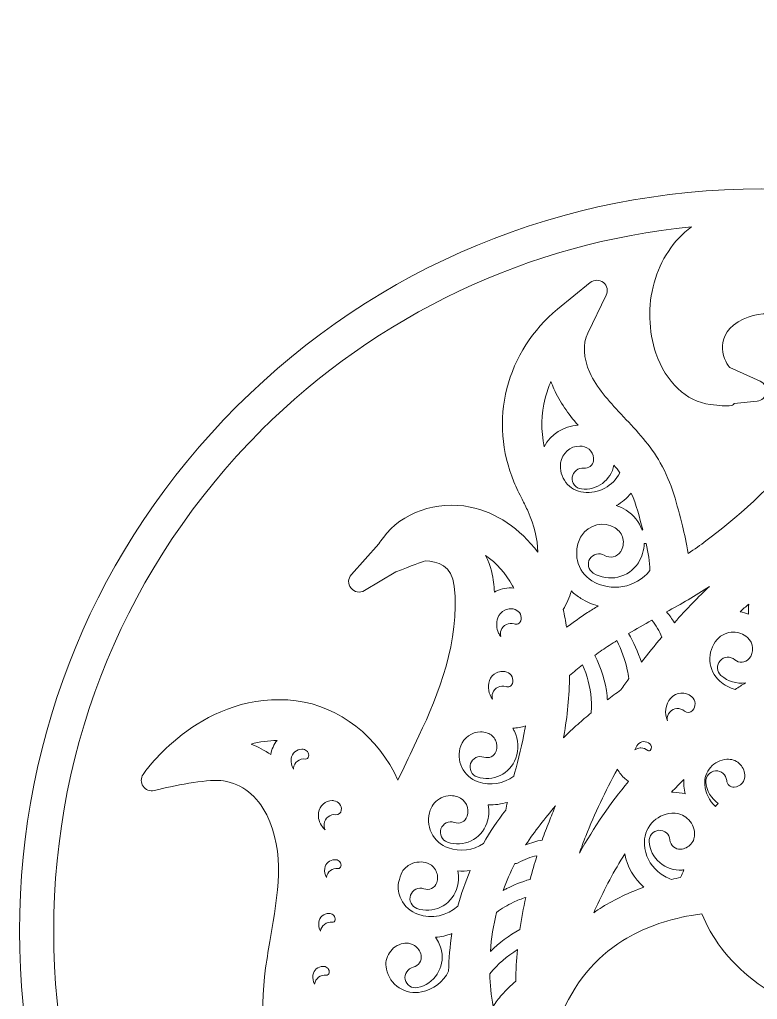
# Model space of a CAD drawing. Header units: millimetres. Extents: x 19 to 1318, y -340 to -7.
# Drawn here: x 699.8 to 841.1, y -194.4 to -6.8 of the extents above; entities that cross this region are included whole.
import ezdxf

# ---------------------------------------------------------------- set-up
doc = ezdxf.new("R2010")
doc.units = ezdxf.units.MM
doc.header["$MEASUREMENT"] = 0
doc.layers.add('Layer 2', color=7, linetype='Continuous')

msp = doc.modelspace()

# ---------------------------------------------------------------- linework, layer by layer
at = {"layer": 'Layer 2', "lineweight": 0}
for points, knots in [([(971.64, -98.78), (971.25, -98.66), (970.88, -98.55), (970.5, -98.44), (971.01, -98.02), (971.49, -97.56), (971.93, -97.07), (976.44, -92.08), (976.43, -84.77), (976.05, -82.37), (974.56, -72.98), (969.8, -65.55), (961.91, -60.29), (954.43, -55.29), (945.61, -53.33), (939.53, -52.56), (933.58, -51.8), (925.71, -51.06), (917.31, -51.92), (917.88, -50.19), (918.81, -48.5), (919.73, -46.85), (920.31, -45.8), (920.91, -44.71), (921.44, -43.57), (922.98, -40.25), (924, -36.8), (924.45, -33.31), (925.47, -25.43), (923.29, -18.18), (918.49, -13.43), (914.05, -9.06), (907.41, -6.75), (901.16, -7.43), (898.56, -7.71), (892.08, -9.43), (888.05, -19.36), (888.05, -19.36), (887.54, -20.6), (887.54, -20.6), (887.54, -20.6), (887.47, -20.85), (887.47, -20.85), (883.77, -17.5), (879.59, -15.16), (875.36, -14.06), (870.14, -12.71), (856.3, -9.12), (847.52, -20.87), (845.18, -24.01), (844.28, -29.14), (845.48, -32.54), (846.19, -34.56), (847.54, -35.94), (849.4, -36.52), (849.4, -36.52), (850.05, -36.7), (850.05, -36.7), (850.05, -36.7), (852.4, -37.33), (852.4, -37.33), (852.4, -37.33), (851.85, -34.55), (851.85, -34.55), (851.54, -32.96), (852.07, -31.28), (853.34, -29.83), (854.92, -28.03), (857.27, -26.96), (859.51, -27.06), (863.61, -27.24), (867.6, -30.35), (869.68, -34.98), (870.6, -37.04), (871.21, -39.43), (871.54, -42.27), (861.86, -40.22), (851.9, -39.19), (841.92, -39.19), (803.96, -39.19), (768.26, -53.97), (741.42, -80.82), (714.58, -107.66), (699.79, -143.35), (699.79, -181.32), (699.79, -219.28), (714.58, -254.97), (741.42, -281.82), (748.52, -288.92), (756.81, -295.71), (764.76, -300.94), (767.91, -305.49), (772.74, -309.26), (778.38, -311.56), (782.71, -313.32), (787.33, -314.31), (792.1, -314.49), (808, -320.43), (824.77, -323.45), (841.92, -323.45), (858.42, -323.45), (874.58, -320.65), (889.97, -315.14), (893.68, -314.59), (897.66, -313.5), (901.18, -312.07), (904.61, -310.67), (907.66, -308.63), (910.26, -306), (922.02, -299.53), (932.85, -291.39), (942.42, -281.82), (969.27, -254.97), (984.05, -219.28), (984.05, -181.32), (984.05, -165.43), (981.47, -149.85), (976.37, -135.02), (978.77, -135.38), (981.14, -134.93), (983.09, -133.73), (986.5, -131.64), (988.88, -127.69), (989.44, -123.17), (990.49, -114.86), (988.25, -103.89), (971.64, -98.78)], [0, 0, 0, 0, 1, 1, 1, 2, 2, 2, 3, 3, 3, 4, 4, 4, 5, 5, 5, 6, 6, 6, 7, 7, 7, 8, 8, 8, 9, 9, 9, 10, 10, 10, 11, 11, 11, 12, 12, 12, 13, 13, 13, 14, 14, 14, 15, 15, 15, 16, 16, 16, 17, 17, 17, 18, 18, 18, 19, 19, 19, 20, 20, 20, 21, 21, 21, 22, 22, 22, 23, 23, 23, 24, 24, 24, 25, 25, 25, 26, 26, 26, 27, 27, 27, 28, 28, 28, 29, 29, 29, 30, 30, 30, 31, 31, 31, 32, 32, 32, 33, 33, 33, 34, 34, 34, 35, 35, 35, 36, 36, 36, 37, 37, 37, 38, 38, 38, 39, 39, 39, 40, 40, 40, 41, 41, 41, 42, 42, 42, 42]), ([(760.34, -281.25), (759.33, -283.39), (758.78, -285.81), (758.71, -288.36), (754.25, -284.89), (750, -281.12), (746.03, -277.16), (720.43, -251.56), (706.33, -217.52), (706.33, -181.32), (706.33, -145.12), (720.43, -111.08), (746.03, -85.49), (746.03, -85.49), (746.03, -85.48), (746.03, -85.48), (768.25, -63.27), (797.39, -49.5), (828.47, -46.44), (825.01, -49.09), (822.56, -52.75), (821.34, -57.14), (820.12, -61.51), (820.26, -66.44), (821.7, -70.66), (823.59, -76.19), (827.47, -79.86), (832.1, -80.49), (835.84, -80.94), (836.41, -80.72), (836.7, -80.31), (836.7, -80.31), (841.06, -79.83), (841.06, -79.83), (841.95, -79.74), (842.67, -79.05), (842.82, -78.17), (842.96, -77.28), (842.49, -76.4), (841.68, -76.03), (841.68, -76.03), (835.87, -73.37), (835.87, -73.37), (835.49, -73.17), (834.55, -71.62), (834.45, -69.8), (834.37, -68.3), (834.82, -66.19), (837.43, -64.65), (839.92, -63.18), (842.59, -62.75), (845.15, -63.42), (847.89, -64.14), (850.34, -66.06), (851.88, -68.7), (854.9, -74.98), (853.98, -81.82), (849.16, -89.03), (844.34, -96.23), (836.63, -102.51), (831.26, -106.6), (830.22, -107.39), (829.09, -108.18), (827.85, -109), (827.58, -107.06), (827.13, -105.25), (826.76, -103.72), (825.77, -99.71), (824.74, -95.56), (822.53, -91.66), (820.61, -88.28), (818.04, -85.54), (815.54, -82.88), (815.54, -82.88), (814.98, -82.28), (814.98, -82.28), (812.59, -79.73), (810.34, -77.2), (809.03, -74.36), (807.77, -71.6), (807.62, -68.85), (808.62, -66.81), (808.62, -66.81), (812.18, -59.56), (812.18, -59.56), (812.59, -58.72), (812.36, -57.69), (811.63, -57.11), (810.9, -56.53), (809.85, -56.54), (809.12, -57.12), (809.12, -57.12), (802.83, -62.24), (802.83, -62.24), (798.08, -66.11), (794.64, -71.49), (793.14, -77.4), (791.65, -83.31), (792.13, -89.67), (794.49, -95.29), (794.97, -96.44), (795.52, -97.54), (796.06, -98.62), (796.43, -99.35), (796.84, -100.17), (797.19, -100.96), (798.39, -103.64), (799.01, -106.25), (799.05, -108.76), (795.72, -104.27), (791.04, -101.11), (786.09, -100.11), (779.66, -98.81), (772.99, -101.16), (769.47, -105.97), (769.15, -106.34), (768.86, -106.76), (768.63, -107.19), (768.63, -107.19), (763.35, -113.04), (763.35, -113.04), (762.68, -113.78), (762.65, -114.87), (763.28, -115.65), (763.91, -116.42), (764.99, -116.61), (765.85, -116.1), (765.85, -116.1), (771.87, -112.54), (771.87, -112.54), (774.8, -111.37), (776.91, -110.6), (777.48, -110.43), (779.82, -110.46), (782.65, -111.33), (783.07, -115.27), (784.17, -125.76), (780.03, -136.09), (776.3, -143.92), (776.3, -143.92), (775.37, -145.87), (775.37, -145.87), (774.35, -148), (773.31, -150.2), (772.27, -152.43), (768.5, -144.13), (761.06, -138.26), (752.77, -137.22), (735.27, -135.02), (724.09, -150.44), (723.98, -150.59), (723.98, -150.59), (723.46, -151.32), (723.46, -151.32), (722.98, -152), (722.97, -152.92), (723.44, -153.6), (723.91, -154.29), (724.77, -154.62), (725.58, -154.42), (725.58, -154.42), (726.44, -154.2), (726.44, -154.2), (730.07, -153.31), (736.38, -152.13), (738.85, -152.54), (742.39, -153.14), (745.33, -155.45), (747.14, -159.06), (750.71, -166.19), (749.26, -174.5), (747.86, -182.54), (747.86, -182.54), (747.86, -182.58), (747.86, -182.58), (747.53, -184.47), (747.19, -186.44), (746.92, -188.36), (744.39, -206.57), (750.55, -224.66), (763.84, -238.01), (770.7, -244.9), (779.14, -249.95), (788.28, -252.63), (790.65, -256.1), (793.24, -258.64), (796.17, -260.41), (797.13, -260.99), (798.32, -261.6), (799.88, -261.73), (800.72, -261.79), (801.56, -261.7), (802.39, -261.45), (803.18, -262.84), (804.03, -264.2), (804.92, -265.51), (804.94, -267.12), (804.87, -268.62), (804.69, -270.08), (803.94, -276.52), (801.12, -282.01), (796.95, -285.13), (794.88, -286.69), (792.23, -287.87), (789.06, -288.67), (786.06, -289.41), (776.52, -288.61), (774.11, -285.23), (772.84, -283.45), (774.28, -280.56), (775.71, -278.45), (775.71, -278.45), (777.73, -275.48), (777.73, -275.48), (778.15, -274.85), (778.18, -274.02), (777.81, -273.37), (777.45, -272.74), (776.78, -272.36), (776.09, -272.36), (776.04, -272.36), (775.99, -272.36), (775.95, -272.36), (775.95, -272.36), (772.35, -272.58), (772.35, -272.58), (767.4, -272.89), (762.68, -276.29), (760.34, -281.25)], [0, 0, 0, 0, 1, 1, 1, 2, 2, 2, 3, 3, 3, 4, 4, 4, 5, 5, 5, 6, 6, 6, 7, 7, 7, 8, 8, 8, 9, 9, 9, 10, 10, 10, 11, 11, 11, 12, 12, 12, 13, 13, 13, 14, 14, 14, 15, 15, 15, 16, 16, 16, 17, 17, 17, 18, 18, 18, 19, 19, 19, 20, 20, 20, 21, 21, 21, 22, 22, 22, 23, 23, 23, 24, 24, 24, 25, 25, 25, 26, 26, 26, 27, 27, 27, 28, 28, 28, 29, 29, 29, 30, 30, 30, 31, 31, 31, 32, 32, 32, 33, 33, 33, 34, 34, 34, 35, 35, 35, 36, 36, 36, 37, 37, 37, 38, 38, 38, 39, 39, 39, 40, 40, 40, 41, 41, 41, 42, 42, 42, 43, 43, 43, 44, 44, 44, 45, 45, 45, 46, 46, 46, 47, 47, 47, 48, 48, 48, 49, 49, 49, 50, 50, 50, 51, 51, 51, 52, 52, 52, 53, 53, 53, 54, 54, 54, 55, 55, 55, 56, 56, 56, 57, 57, 57, 58, 58, 58, 59, 59, 59, 60, 60, 60, 61, 61, 61, 62, 62, 62, 63, 63, 63, 64, 64, 64, 65, 65, 65, 66, 66, 66, 67, 67, 67, 68, 68, 68, 69, 69, 69, 70, 70, 70, 71, 71, 71, 72, 72, 72, 73, 73, 73, 74, 74, 74, 75, 75, 75, 76, 76, 76, 76]), ([(800.28, -88.56), (799.65, -85.48), (799.71, -82.27), (800.48, -79.24), (800.75, -78.16), (801.11, -77.09), (801.57, -76.06), (801.74, -76.54), (801.94, -77.01), (802.15, -77.48), (803.32, -80.03), (804.86, -82.21), (806.77, -84.44), (804.01, -84.56), (801.55, -86.17), (800.28, -88.56)], [0, 0, 0, 0, 1, 1, 1, 2, 2, 2, 3, 3, 3, 4, 4, 4, 5, 5, 5, 5]), ([(806.07, -95.9), (806.4, -96.32), (806.88, -96.58), (807.41, -96.65), (810.37, -97), (813.1, -94.97), (813.64, -92.06), (814.06, -92.58), (814.44, -93.07), (814.78, -93.56), (813.47, -96.11), (810.67, -97.62), (807.8, -97.28), (806.46, -97.12), (805.27, -96.45), (804.44, -95.39), (803.62, -94.33), (803.26, -93.01), (803.43, -91.67), (803.67, -89.81), (805.27, -88.43), (807.11, -88.43), (807.25, -88.43), (807.4, -88.44), (807.55, -88.46), (808.21, -88.54), (808.81, -88.87), (809.22, -89.4), (809.63, -89.92), (809.8, -90.58), (809.72, -91.24), (809.6, -92.14), (808.78, -92.78), (807.88, -92.68), (806.78, -92.55), (805.79, -93.33), (805.66, -94.42), (805.59, -94.96), (805.74, -95.48), (806.07, -95.9)], [0, 0, 0, 0, 1, 1, 1, 2, 2, 2, 3, 3, 3, 4, 4, 4, 5, 5, 5, 6, 6, 6, 7, 7, 7, 8, 8, 8, 9, 9, 9, 10, 10, 10, 11, 11, 11, 12, 12, 12, 13, 13, 13, 13]), ([(819.04, -104.52), (818.5, -102.94), (817.44, -101.61), (815.99, -100.71), (815.39, -100.34), (814.75, -100.05), (814.1, -99.84), (815.18, -99.21), (816.15, -98.4), (816.97, -97.44), (817.91, -99.65), (818.56, -102.08), (819.16, -104.49), (819.12, -104.5), (819.08, -104.5), (819.04, -104.52)], [0, 0, 0, 0, 1, 1, 1, 2, 2, 2, 3, 3, 3, 4, 4, 4, 5, 5, 5, 5]), ([(809.43, -114.22), (808.01, -113.34), (807.01, -111.96), (806.64, -110.33), (806.61, -110.2), (806.58, -110.06), (806.55, -109.88), (806.57, -109.33), (806.56, -108.74), (806.53, -108.14), (806.65, -107.23), (806.96, -106.38), (807.44, -105.61), (808.81, -103.43), (811.71, -102.76), (813.89, -104.12), (814.64, -104.58), (815.16, -105.3), (815.36, -106.16), (815.56, -107.01), (815.41, -107.89), (814.94, -108.63), (814.27, -109.69), (812.86, -110.02), (811.8, -109.36), (810.86, -108.78), (809.62, -109.07), (809.04, -110.01), (808.76, -110.46), (808.67, -111), (808.8, -111.52), (808.92, -112.04), (809.24, -112.48), (809.69, -112.76), (812.62, -114.57), (816.48, -113.67), (818.32, -110.77), (819.03, -109.64), (819.4, -108.38), (819.43, -107.09), (819.46, -107.09), (819.48, -107.1), (819.5, -107.1), (819.6, -107.1), (819.7, -107.1), (819.8, -107.11), (820.2, -108.82), (820.54, -110.61), (820.52, -112.28), (817.88, -115.61), (813.07, -116.47), (809.43, -114.22)], [0, 0, 0, 0, 1, 1, 1, 2, 2, 2, 3, 3, 3, 4, 4, 4, 5, 5, 5, 6, 6, 6, 7, 7, 7, 8, 8, 8, 9, 9, 9, 10, 10, 10, 11, 11, 11, 12, 12, 12, 13, 13, 13, 14, 14, 14, 15, 15, 15, 16, 16, 16, 17, 17, 17, 17]), ([(791.01, -116.25), (790.92, -116.3), (790.83, -116.34), (790.74, -116.39), (790.7, -115.74), (790.65, -115.11), (790.59, -114.48), (790.48, -113.47), (790.14, -111.48), (789.07, -109.42), (791.11, -110.8), (792.91, -112.79), (794.24, -115.2), (794.31, -115.34), (794.39, -115.48), (794.46, -115.62), (793.29, -115.51), (792.1, -115.73), (791.01, -116.25)], [0, 0, 0, 0, 1, 1, 1, 2, 2, 2, 3, 3, 3, 4, 4, 4, 5, 5, 5, 6, 6, 6, 6]), ([(808.6, -120.32), (807.24, -121.21), (805.89, -122.15), (804.57, -123.15), (804.4, -121.98), (804.19, -120.86), (803.93, -119.76), (804.57, -118.64), (805.1, -117.45), (805.5, -116.19), (806.05, -116.73), (806.66, -117.21), (807.33, -117.62), (808.35, -118.25), (809.46, -118.73), (810.61, -119.04), (809.9, -119.48), (809.23, -119.9), (808.6, -120.32)], [0, 0, 0, 0, 1, 1, 1, 2, 2, 2, 3, 3, 3, 4, 4, 4, 5, 5, 5, 6, 6, 6, 6]), ([(828.76, -118.46), (827.56, -119.7), (826.38, -120.97), (825.23, -122.26), (824.78, -121.54), (824.27, -120.85), (823.73, -120.21), (826.47, -118.68), (829.24, -117.1), (831.93, -115.34), (830.85, -116.35), (829.79, -117.39), (828.76, -118.46)], [0, 0, 0, 0, 1, 1, 1, 2, 2, 2, 3, 3, 3, 4, 4, 4, 4]), ([(792.01, -123.72), (791.88, -124.11), (791.86, -124.52), (791.97, -124.91), (791.81, -124.7), (791.68, -124.48), (791.56, -124.24), (791.12, -123.33), (791.07, -122.31), (791.4, -121.35), (791.63, -120.69), (792.11, -120.16), (792.74, -119.86), (793.1, -119.68), (793.49, -119.6), (793.88, -119.6), (794.17, -119.6), (794.46, -119.65), (794.75, -119.75), (795.63, -120.06), (796.1, -121.03), (795.79, -121.91), (795.7, -122.15), (795.53, -122.35), (795.3, -122.46), (795.07, -122.57), (794.81, -122.58), (794.56, -122.5), (793.52, -122.13), (792.38, -122.68), (792.01, -123.72)], [0, 0, 0, 0, 1, 1, 1, 2, 2, 2, 3, 3, 3, 4, 4, 4, 5, 5, 5, 6, 6, 6, 7, 7, 7, 8, 8, 8, 9, 9, 9, 10, 10, 10, 10]), ([(839.45, -120.64), (838.92, -120.43), (838.36, -120.28), (837.8, -120.19), (838.33, -119.7), (838.89, -119.2), (839.47, -118.69), (839.4, -119.34), (839.39, -119.99), (839.45, -120.64)], [0, 0, 0, 0, 1, 1, 1, 2, 2, 2, 3, 3, 3, 3]), ([(818.9, -129.84), (818.25, -127.87), (817.37, -125.98), (816.46, -124.31), (817.93, -123.45), (819.42, -122.61), (820.91, -121.78), (821.73, -122.79), (822.35, -123.87), (822.82, -125.02), (821.48, -126.6), (820.17, -128.21), (818.9, -129.84)], [0, 0, 0, 0, 1, 1, 1, 2, 2, 2, 3, 3, 3, 4, 4, 4, 4]), ([(812.75, -126.61), (813.24, -126.29), (813.73, -125.98), (814.23, -125.67), (815.08, -127.48), (815.76, -129.36), (816.21, -131.31), (816.34, -131.87), (816.44, -132.42), (816.51, -132.98), (815.99, -133.69), (815.48, -134.4), (814.98, -135.12), (814.07, -135.78), (813.21, -136.42), (812.38, -137.06), (812.36, -136.79), (812.34, -136.53), (812.32, -136.28), (812.05, -133.55), (811.22, -130.96), (809.96, -128.54), (810.88, -127.87), (811.81, -127.22), (812.75, -126.61)], [0, 0, 0, 0, 1, 1, 1, 2, 2, 2, 3, 3, 3, 4, 4, 4, 5, 5, 5, 6, 6, 6, 7, 7, 7, 8, 8, 8, 8]), ([(839.23, -125.1), (840.43, -126.15), (840.55, -127.99), (839.5, -129.19), (839.16, -129.57), (838.69, -129.8), (838.18, -129.84), (837.67, -129.87), (837.17, -129.7), (836.79, -129.37), (836.39, -129.01), (835.87, -128.84), (835.34, -128.87), (834.81, -128.91), (834.32, -129.15), (833.97, -129.55), (833.62, -129.95), (833.44, -130.47), (833.48, -131), (833.51, -131.53), (833.75, -132.02), (834.15, -132.37), (835.48, -133.54), (837.2, -134), (838.83, -133.79), (838.19, -134.2), (837.53, -134.62), (836.87, -135.05), (835.79, -134.75), (834.78, -134.2), (833.93, -133.46), (832.8, -132.46), (832.12, -131.08), (832.02, -129.58), (831.92, -128.07), (832.42, -126.62), (833.41, -125.48), (834.23, -124.55), (835.37, -124.08), (836.51, -124.08), (837.48, -124.08), (838.45, -124.41), (839.23, -125.1)], [0, 0, 0, 0, 1, 1, 1, 2, 2, 2, 3, 3, 3, 4, 4, 4, 5, 5, 5, 6, 6, 6, 7, 7, 7, 8, 8, 8, 9, 9, 9, 10, 10, 10, 11, 11, 11, 12, 12, 12, 13, 13, 13, 14, 14, 14, 14]), ([(804.03, -143.99), (804.73, -140.18), (805.11, -136.27), (805.15, -132.37), (805.95, -131.67), (806.77, -131), (807.6, -130.34), (808.55, -132.36), (809.12, -134.53), (809.28, -136.76), (809.35, -137.68), (809.36, -138.6), (809.29, -139.52), (808.39, -140.26), (807.53, -141), (806.72, -141.73), (805.79, -142.56), (804.87, -143.42), (803.97, -144.32), (803.99, -144.21), (804.01, -144.1), (804.03, -143.99)], [0, 0, 0, 0, 1, 1, 1, 2, 2, 2, 3, 3, 3, 4, 4, 4, 5, 5, 5, 6, 6, 6, 7, 7, 7, 7]), ([(790.38, -136.9), (789.63, -135.92), (789.37, -134.6), (789.81, -133.35), (790.04, -132.69), (790.52, -132.16), (791.15, -131.86), (791.51, -131.69), (791.89, -131.6), (792.28, -131.6), (792.58, -131.6), (792.87, -131.65), (793.15, -131.75), (793.58, -131.9), (793.93, -132.21), (794.12, -132.61), (794.32, -133.02), (794.34, -133.48), (794.19, -133.91), (794.11, -134.15), (793.94, -134.35), (793.7, -134.46), (793.47, -134.57), (793.22, -134.59), (792.97, -134.5), (791.93, -134.14), (790.79, -134.69), (790.42, -135.72), (790.29, -136.11), (790.27, -136.52), (790.38, -136.9)], [0, 0, 0, 0, 1, 1, 1, 2, 2, 2, 3, 3, 3, 4, 4, 4, 5, 5, 5, 6, 6, 6, 7, 7, 7, 8, 8, 8, 9, 9, 9, 10, 10, 10, 10]), ([(824.53, -136.7), (825.57, -135.52), (827.37, -135.4), (828.55, -136.44), (828.93, -136.77), (829.15, -137.23), (829.18, -137.73), (829.22, -138.23), (829.05, -138.71), (828.72, -139.09), (828.32, -139.54), (827.62, -139.59), (827.17, -139.19), (826.34, -138.46), (825.07, -138.55), (824.35, -139.37), (823.99, -139.78), (823.82, -140.29), (823.85, -140.82), (823.86, -140.89), (823.87, -140.96), (823.88, -141.03), (823.26, -139.63), (823.46, -137.93), (824.53, -136.7)], [0, 0, 0, 0, 1, 1, 1, 2, 2, 2, 3, 3, 3, 4, 4, 4, 5, 5, 5, 6, 6, 6, 7, 7, 7, 8, 8, 8, 8]), ([(789.4, -143.4), (790.1, -143.64), (790.65, -144.13), (790.97, -144.79), (791.29, -145.45), (791.32, -146.19), (791.08, -146.89), (790.74, -147.84), (789.68, -148.34), (788.73, -148.02), (788.23, -147.84), (787.68, -147.87), (787.2, -148.11), (786.72, -148.34), (786.36, -148.75), (786.19, -149.25), (786.01, -149.76), (786.04, -150.3), (786.28, -150.78), (786.51, -151.26), (786.92, -151.62), (787.42, -151.79), (790.44, -152.84), (793.77, -151.24), (794.85, -148.23), (795.45, -146.52), (795.36, -144.69), (794.57, -143.06), (794.48, -142.85), (794.37, -142.65), (794.25, -142.46), (795.09, -142.43), (795.91, -142.28), (796.7, -142.02), (796.67, -142.23), (796.63, -142.43), (796.6, -142.63), (796.08, -145.44), (795.34, -148.33), (794.62, -151.11), (794.62, -151.11), (794.48, -151.65), (794.48, -151.65), (792.5, -153.14), (789.96, -153.55), (787.62, -152.74), (786.24, -152.26), (785.14, -151.29), (784.52, -149.98), (783.89, -148.68), (783.82, -147.21), (784.3, -145.85), (784.3, -145.85), (784.3, -145.85), (784.3, -145.85), (784.89, -144.21), (786.45, -143.18), (788.1, -143.18), (788.53, -143.18), (788.97, -143.25), (789.4, -143.4)], [0, 0, 0, 0, 1, 1, 1, 2, 2, 2, 3, 3, 3, 4, 4, 4, 5, 5, 5, 6, 6, 6, 7, 7, 7, 8, 8, 8, 9, 9, 9, 10, 10, 10, 11, 11, 11, 12, 12, 12, 13, 13, 13, 14, 14, 14, 15, 15, 15, 16, 16, 16, 17, 17, 17, 18, 18, 18, 19, 19, 19, 20, 20, 20, 20]), ([(749.11, -144.8), (748.49, -145.58), (748.07, -146.51), (747.89, -147.52), (746.72, -146.72), (745.46, -146.04), (744.12, -145.51), (745.81, -145.07), (747.52, -144.83), (749.11, -144.8)], [0, 0, 0, 0, 1, 1, 1, 2, 2, 2, 3, 3, 3, 3]), ([(818.82, -146.25), (818.77, -146.25), (818.73, -146.25), (818.68, -146.25), (818.31, -146.27), (817.96, -146.4), (817.66, -146.61), (817.76, -146.24), (817.94, -145.89), (818.21, -145.59), (818.49, -145.26), (818.89, -145.07), (819.33, -145.04), (819.76, -145.01), (820.18, -145.15), (820.5, -145.44), (820.88, -145.77), (820.92, -146.34), (820.59, -146.71), (820.47, -146.85), (820.27, -146.86), (820.13, -146.74), (819.77, -146.42), (819.3, -146.25), (818.82, -146.25)], [0, 0, 0, 0, 1, 1, 1, 2, 2, 2, 3, 3, 3, 4, 4, 4, 5, 5, 5, 6, 6, 6, 7, 7, 7, 8, 8, 8, 8]), ([(755.16, -147.85), (755.12, -148.17), (754.81, -148.41), (754.5, -148.37), (753.97, -148.31), (753.44, -148.45), (753.02, -148.78), (752.6, -149.11), (752.33, -149.59), (752.27, -150.12), (752.26, -150.18), (752.26, -150.23), (752.26, -150.29), (751.88, -149.7), (751.73, -149), (751.82, -148.3), (751.95, -147.26), (752.85, -146.49), (753.88, -146.49), (753.96, -146.49), (754.04, -146.5), (754.12, -146.51), (754.44, -146.54), (754.73, -146.7), (754.92, -146.96), (755.12, -147.21), (755.21, -147.53), (755.16, -147.85)], [0, 0, 0, 0, 1, 1, 1, 2, 2, 2, 3, 3, 3, 4, 4, 4, 5, 5, 5, 6, 6, 6, 7, 7, 7, 8, 8, 8, 9, 9, 9, 9]), ([(832.15, -149.97), (832.94, -149.05), (834.05, -148.5), (835.26, -148.42), (836.13, -148.36), (836.96, -148.63), (837.61, -149.2), (838.27, -149.77), (838.66, -150.56), (838.72, -151.42), (838.77, -152.01), (838.58, -152.57), (838.19, -153.01), (837.81, -153.46), (837.27, -153.72), (836.69, -153.76), (836.33, -153.79), (835.98, -153.67), (835.71, -153.44), (835.43, -153.2), (835.27, -152.87), (835.24, -152.51), (835.17, -151.41), (834.21, -150.58), (833.11, -150.65), (832.01, -150.73), (831.18, -151.69), (831.25, -152.79), (831.37, -154.46), (832.28, -155.96), (833.64, -156.87), (833.46, -157.06), (833.28, -157.25), (833.1, -157.45), (831.9, -156.38), (831.16, -154.9), (831.04, -153.28), (830.96, -152.06), (831.35, -150.89), (832.15, -149.97)], [0, 0, 0, 0, 1, 1, 1, 2, 2, 2, 3, 3, 3, 4, 4, 4, 5, 5, 5, 6, 6, 6, 7, 7, 7, 8, 8, 8, 9, 9, 9, 10, 10, 10, 11, 11, 11, 12, 12, 12, 13, 13, 13, 13]), ([(808.25, -163.13), (809.93, -158.84), (811.98, -154.53), (814.33, -150.3), (814.7, -151), (815.19, -151.64), (815.8, -152.17), (815.8, -152.17), (815.8, -152.17), (815.8, -152.17), (816.01, -152.35), (816.22, -152.52), (816.44, -152.68), (812.95, -156.84), (809.81, -161.43), (807.04, -166.38), (807.42, -165.3), (807.82, -164.21), (808.25, -163.13)], [0, 0, 0, 0, 1, 1, 1, 2, 2, 2, 3, 3, 3, 4, 4, 4, 5, 5, 5, 6, 6, 6, 6]), ([(827.05, -153.56), (827.09, -154.07), (827.16, -154.57), (827.27, -155.07), (826.54, -154.86), (825.78, -154.75), (825.01, -154.75), (824.89, -154.75), (824.78, -154.75), (824.66, -154.75), (825.44, -153.9), (826.24, -153.08), (827.06, -152.27), (827.02, -152.7), (827.02, -153.13), (827.05, -153.56)], [0, 0, 0, 0, 1, 1, 1, 2, 2, 2, 3, 3, 3, 4, 4, 4, 5, 5, 5, 5]), ([(785.52, -159.34), (785.35, -159.83), (785, -160.22), (784.53, -160.44), (784.07, -160.66), (783.54, -160.69), (783.06, -160.52), (782.55, -160.35), (782.01, -160.38), (781.53, -160.61), (781.05, -160.84), (780.68, -161.24), (780.51, -161.75), (780.14, -162.79), (780.69, -163.93), (781.73, -164.3), (784.82, -165.38), (788.21, -163.75), (789.3, -160.66), (789.7, -159.52), (789.79, -158.31), (789.57, -157.13), (790.82, -157.19), (792.05, -157.02), (793.24, -156.67), (793.13, -157.15), (793.02, -157.65), (792.91, -158.18), (791.34, -160.18), (789.91, -162.32), (788.64, -164.56), (786.66, -165.87), (784.17, -166.19), (781.93, -165.4), (780.5, -164.9), (779.35, -163.87), (778.69, -162.5), (778.03, -161.14), (777.95, -159.59), (778.45, -158.16), (778.82, -157.12), (779.57, -156.28), (780.57, -155.8), (780.57, -155.8), (780.57, -155.8), (780.57, -155.8), (781.14, -155.52), (781.75, -155.39), (782.36, -155.39), (782.82, -155.39), (783.29, -155.47), (783.73, -155.62), (785.25, -156.16), (786.05, -157.82), (785.52, -159.34)], [0, 0, 0, 0, 1, 1, 1, 2, 2, 2, 3, 3, 3, 4, 4, 4, 5, 5, 5, 6, 6, 6, 7, 7, 7, 8, 8, 8, 9, 9, 9, 10, 10, 10, 11, 11, 11, 12, 12, 12, 13, 13, 13, 14, 14, 14, 15, 15, 15, 16, 16, 16, 17, 17, 17, 18, 18, 18, 18]), ([(760.35, -159.04), (759.82, -158.97), (759.3, -159.12), (758.88, -159.44), (758.45, -159.78), (758.19, -160.25), (758.12, -160.79), (758.07, -161.19), (758.15, -161.58), (758.32, -161.92), (758.13, -161.76), (757.96, -161.58), (757.81, -161.38), (757.2, -160.6), (756.93, -159.63), (757.06, -158.64), (757.23, -157.32), (758.37, -156.34), (759.67, -156.34), (759.78, -156.34), (759.88, -156.35), (759.98, -156.36), (760.43, -156.42), (760.82, -156.64), (761.09, -156.98), (761.36, -157.33), (761.47, -157.76), (761.42, -158.2), (761.35, -158.72), (760.87, -159.1), (760.35, -159.04)], [0, 0, 0, 0, 1, 1, 1, 2, 2, 2, 3, 3, 3, 4, 4, 4, 5, 5, 5, 6, 6, 6, 7, 7, 7, 8, 8, 8, 9, 9, 9, 10, 10, 10, 10]), ([(796.73, -164.81), (798.44, -162.25), (800.47, -159.68), (802.45, -157.35), (802.02, -158.37), (801.6, -159.38), (801.21, -160.39), (800.74, -161.56), (800.31, -162.73), (799.9, -163.91), (798.81, -164.08), (797.73, -164.41), (796.73, -164.81)], [0, 0, 0, 0, 1, 1, 1, 2, 2, 2, 3, 3, 3, 4, 4, 4, 4]), ([(824.72, -158.76), (824.82, -158.75), (824.92, -158.75), (825.02, -158.75), (826, -158.75), (826.94, -159.1), (827.7, -159.75), (828.53, -160.47), (829.02, -161.47), (829.1, -162.57), (829.16, -163.34), (828.91, -164.08), (828.4, -164.66), (827.89, -165.25), (827.19, -165.6), (826.42, -165.65), (825.91, -165.69), (825.42, -165.52), (825.04, -165.19), (824.65, -164.85), (824.42, -164.39), (824.38, -163.88), (824.31, -162.78), (823.35, -161.95), (822.25, -162.03), (821.15, -162.1), (820.32, -163.06), (820.39, -164.16), (820.5, -165.74), (821.22, -167.17), (822.41, -168.21), (823.61, -169.24), (825.13, -169.75), (826.7, -169.64), (826.82, -169.63), (826.93, -169.62), (827.03, -169.61), (826.82, -170.1), (826.62, -170.58), (826.42, -171.06), (825.85, -171.17), (825.26, -171.29), (824.68, -171.43), (823.72, -171.11), (822.84, -170.62), (822.06, -169.94), (820.54, -168.62), (819.63, -166.79), (819.49, -164.78), (819.38, -163.28), (819.87, -161.82), (820.85, -160.69), (821.84, -159.55), (823.21, -158.86), (824.72, -158.76)], [0, 0, 0, 0, 1, 1, 1, 2, 2, 2, 3, 3, 3, 4, 4, 4, 5, 5, 5, 6, 6, 6, 7, 7, 7, 8, 8, 8, 9, 9, 9, 10, 10, 10, 11, 11, 11, 12, 12, 12, 13, 13, 13, 14, 14, 14, 15, 15, 15, 16, 16, 16, 17, 17, 17, 18, 18, 18, 18]), ([(797.59, -171.43), (795.94, -171.87), (794.33, -172.56), (793.06, -173.19), (792.86, -173.3), (792.66, -173.41), (792.45, -173.53), (793.08, -171.78), (793.81, -170.07), (794.65, -168.41), (794.86, -168.41), (795.09, -168.36), (795.31, -168.24), (796.44, -167.59), (797.64, -167.14), (798.9, -166.9), (798.43, -168.41), (797.99, -169.92), (797.59, -171.43)], [0, 0, 0, 0, 1, 1, 1, 2, 2, 2, 3, 3, 3, 4, 4, 4, 5, 5, 5, 6, 6, 6, 6]), ([(810.25, -176.75), (811.87, -173.18), (813.7, -169.77), (815.7, -166.56), (816.2, -169.02), (817.48, -171.25), (819.4, -172.93), (816.51, -173.94), (813.87, -175.2), (811.38, -176.74), (810.84, -177.08), (810.31, -177.43), (809.78, -177.8), (809.94, -177.44), (810.09, -177.09), (810.25, -176.75)], [0, 0, 0, 0, 1, 1, 1, 2, 2, 2, 3, 3, 3, 4, 4, 4, 5, 5, 5, 5]), ([(758.56, -171.05), (758.28, -170.53), (758.17, -169.94), (758.25, -169.34), (758.38, -168.37), (759.22, -167.65), (760.18, -167.65), (760.25, -167.65), (760.33, -167.65), (760.4, -167.66), (760.7, -167.7), (760.96, -167.85), (761.14, -168.08), (761.32, -168.31), (761.4, -168.6), (761.36, -168.89), (761.32, -169.17), (761.06, -169.37), (760.78, -169.34), (759.69, -169.22), (758.71, -169.98), (758.56, -171.05)], [0, 0, 0, 0, 1, 1, 1, 2, 2, 2, 3, 3, 3, 4, 4, 4, 5, 5, 5, 6, 6, 6, 7, 7, 7, 7]), ([(779.57, -169.82), (779.91, -170.52), (779.95, -171.31), (779.7, -172.05), (779.53, -172.53), (779.18, -172.92), (778.71, -173.15), (778.24, -173.37), (777.72, -173.4), (777.24, -173.23), (776.73, -173.05), (776.19, -173.08), (775.71, -173.31), (775.22, -173.54), (774.86, -173.95), (774.68, -174.46), (774.32, -175.5), (774.87, -176.64), (775.91, -177), (777.41, -177.53), (779.02, -177.44), (780.44, -176.75), (781.87, -176.07), (782.95, -174.87), (783.47, -173.37), (783.88, -172.21), (783.97, -170.99), (783.74, -169.81), (784.55, -169.86), (785.33, -169.82), (786.11, -169.71), (785.17, -171.92), (784.38, -174.21), (783.75, -176.54), (781.67, -178.44), (778.77, -179.04), (776.11, -178.11), (774.68, -177.61), (773.52, -176.58), (772.87, -175.21), (772.39, -174.22), (772.21, -173.12), (772.35, -172.04), (772.61, -171.27), (772.85, -170.59), (773.07, -169.97), (773.49, -169.34), (774.06, -168.83), (774.74, -168.5), (774.74, -168.5), (774.74, -168.5), (774.74, -168.5), (775.74, -168.02), (776.87, -167.96), (777.91, -168.33), (778.65, -168.59), (779.24, -169.12), (779.57, -169.82)], [0, 0, 0, 0, 1, 1, 1, 2, 2, 2, 3, 3, 3, 4, 4, 4, 5, 5, 5, 6, 6, 6, 7, 7, 7, 8, 8, 8, 9, 9, 9, 10, 10, 10, 11, 11, 11, 12, 12, 12, 13, 13, 13, 14, 14, 14, 15, 15, 15, 16, 16, 16, 17, 17, 17, 18, 18, 18, 19, 19, 19, 19]), ([(789.97, -185.24), (790.15, -182.71), (790.56, -180.2), (791.17, -177.74), (792.17, -177), (793.23, -176.35), (794.38, -175.81), (795.14, -175.45), (795.95, -175.14), (796.76, -174.89), (796.31, -176.94), (795.94, -178.99), (795.64, -181.03), (793.55, -182.17), (791.64, -183.58), (789.97, -185.24)], [0, 0, 0, 0, 1, 1, 1, 2, 2, 2, 3, 3, 3, 4, 4, 4, 5, 5, 5, 5]), ([(760.22, -179.18), (760.19, -179.46), (759.92, -179.67), (759.65, -179.63), (759.12, -179.57), (758.6, -179.71), (758.18, -180.04), (757.76, -180.36), (757.5, -180.82), (757.43, -181.34), (757.15, -180.82), (757.04, -180.23), (757.12, -179.63), (757.24, -178.66), (758.08, -177.94), (759.04, -177.94), (759.12, -177.94), (759.19, -177.95), (759.27, -177.96), (759.56, -177.99), (759.82, -178.14), (760, -178.37), (760.18, -178.6), (760.26, -178.89), (760.22, -179.18)], [0, 0, 0, 0, 1, 1, 1, 2, 2, 2, 3, 3, 3, 4, 4, 4, 5, 5, 5, 6, 6, 6, 7, 7, 7, 8, 8, 8, 8]), ([(841.86, -225.8), (842.26, -226.67), (843.23, -227.13), (844.17, -226.9), (844.17, -226.9), (851.23, -225.07), (851.23, -225.07), (851.58, -225.48), (852.11, -226.11), (852.87, -227.09), (853.83, -228.32), (854.73, -229.48), (855.63, -230.22), (858.9, -232.95), (862.71, -234.21), (867.28, -234.08), (872.51, -233.91), (877.11, -232.64), (880.99, -230.29), (879.25, -243.61), (874.29, -256.03), (866.91, -265.47), (862.26, -271.41), (856.72, -276.02), (851.17, -278.6), (851.08, -276.36), (850.19, -274.21), (848.68, -272.53), (848.85, -272.48), (849.02, -272.42), (849.18, -272.37), (850.37, -271.94), (851.51, -271.41), (852.55, -270.8), (854.89, -269.54), (860.24, -263.12), (861.82, -261.18), (861.82, -261.18), (862.91, -259.85), (862.91, -259.85), (863.52, -259.11), (863.51, -258.03), (862.89, -257.3), (862.28, -256.56), (861.22, -256.37), (860.39, -256.84), (860.39, -256.84), (855.68, -259.46), (855.68, -259.46), (855.26, -259.7), (854.88, -259.89), (854.51, -260.05), (853.63, -260.44), (852.81, -260.61), (852.31, -260.51), (852.31, -260.51), (852.16, -260.49), (852.16, -260.49), (851.99, -260.45), (851.81, -260.45), (851.61, -260.46), (851.61, -260.46), (851.46, -260.48), (851.46, -260.48), (850.88, -260.53), (850.28, -260.47), (849.72, -260.3), (849.62, -260.27), (849.52, -260.24), (849.36, -260.19), (848.87, -260.03), (848.26, -259.83), (847.58, -259.72), (846.66, -259.56), (845.74, -259.51), (844.85, -259.59), (844.48, -259.61), (844.11, -259.66), (843.73, -259.73), (843.77, -259.23), (843.77, -258.74), (843.76, -258.3), (843.76, -257.83), (843.76, -257.33), (843.77, -256.75), (843.79, -253.9), (843.82, -250.67), (842.8, -247.88), (842.8, -247.88), (842.8, -247.88), (842.8, -247.88), (841.4, -244.02), (838.43, -243.39), (836.4, -243.21), (839.74, -233.37), (839.68, -223.55), (836.18, -215.41), (833.47, -209.09), (828.79, -204.03), (823.01, -201.15), (816.68, -198.01), (809.23, -197.73), (803.09, -200.42), (802.83, -200.53), (802.57, -200.65), (802.31, -200.78), (802.6, -199.88), (802.9, -199.02), (803.23, -198.2), (803.23, -198.2), (803.35, -197.89), (803.35, -197.89), (805.95, -191.44), (810, -186.47), (815.38, -183.13), (819.13, -180.81), (823.43, -179.23), (828.52, -178.32), (828.52, -178.32), (830.51, -178.01), (830.51, -178.01), (831.39, -180.26), (832.63, -182.45), (834.18, -184.52), (837.64, -189.1), (842.6, -192.92), (848.18, -195.27), (848.21, -195.28), (848.25, -195.29), (848.28, -195.31), (848.28, -195.31), (852.02, -196.62), (852.02, -196.62), (852.05, -196.63), (852.08, -196.64), (852.1, -196.65), (852.98, -196.92), (853.89, -197.17), (854.81, -197.39), (855.98, -197.68), (856.29, -197.75), (856.41, -197.77), (860.36, -198.65), (864.34, -199.09), (868.25, -199.09), (871.31, -199.09), (874.39, -198.82), (877.42, -198.29), (879.3, -202.3), (880.58, -206.88), (881.21, -211.96), (880.61, -212.05), (880.07, -212.42), (879.76, -212.97), (879.76, -212.97), (877.17, -217.64), (877.17, -217.64), (875.92, -219.89), (874.63, -222.22), (872.11, -223.36), (871.15, -223.79), (866.11, -225.86), (861.37, -223.74), (860.35, -223.29), (859.38, -222.05), (858.53, -220.96), (857.28, -219.37), (853.97, -215.14), (849.66, -218.23), (849.66, -218.23), (842.51, -223.33), (842.51, -223.33), (841.73, -223.89), (841.45, -224.93), (841.86, -225.8)], [0, 0, 0, 0, 1, 1, 1, 2, 2, 2, 3, 3, 3, 4, 4, 4, 5, 5, 5, 6, 6, 6, 7, 7, 7, 8, 8, 8, 9, 9, 9, 10, 10, 10, 11, 11, 11, 12, 12, 12, 13, 13, 13, 14, 14, 14, 15, 15, 15, 16, 16, 16, 17, 17, 17, 18, 18, 18, 19, 19, 19, 20, 20, 20, 21, 21, 21, 22, 22, 22, 23, 23, 23, 24, 24, 24, 25, 25, 25, 26, 26, 26, 27, 27, 27, 28, 28, 28, 29, 29, 29, 30, 30, 30, 31, 31, 31, 32, 32, 32, 33, 33, 33, 34, 34, 34, 35, 35, 35, 36, 36, 36, 37, 37, 37, 38, 38, 38, 39, 39, 39, 40, 40, 40, 41, 41, 41, 42, 42, 42, 43, 43, 43, 44, 44, 44, 45, 45, 45, 46, 46, 46, 47, 47, 47, 48, 48, 48, 49, 49, 49, 50, 50, 50, 51, 51, 51, 52, 52, 52, 53, 53, 53, 54, 54, 54, 55, 55, 55, 56, 56, 56, 57, 57, 57, 58, 58, 58, 58]), ([(773.26, -183.69), (773.46, -183.65), (773.66, -183.63), (773.86, -183.63), (774.42, -183.63), (774.97, -183.79), (775.45, -184.1), (776.1, -184.53), (776.55, -185.18), (776.71, -185.95), (776.92, -186.99), (776.25, -188.02), (775.21, -188.23), (774.69, -188.34), (774.24, -188.65), (773.95, -189.1), (773.65, -189.54), (773.55, -190.08), (773.66, -190.6), (773.77, -191.12), (774.08, -191.57), (774.52, -191.87), (774.97, -192.16), (775.51, -192.26), (776.03, -192.15), (779.23, -191.48), (781.29, -188.33), (780.62, -185.13), (780.42, -184.17), (780.03, -183.28), (779.47, -182.51), (780.55, -182.43), (781.61, -182.19), (782.62, -181.82), (782.24, -184.2), (782.03, -186.61), (781.98, -189.01), (780.92, -191.07), (779.04, -192.52), (776.77, -192.99), (775.29, -193.3), (773.77, -193.02), (772.5, -192.18), (771.23, -191.35), (770.36, -190.08), (770.05, -188.59), (769.82, -187.51), (770.03, -186.4), (770.64, -185.48), (771.24, -184.55), (772.17, -183.92), (773.26, -183.69)], [0, 0, 0, 0, 1, 1, 1, 2, 2, 2, 3, 3, 3, 4, 4, 4, 5, 5, 5, 6, 6, 6, 7, 7, 7, 8, 8, 8, 9, 9, 9, 10, 10, 10, 11, 11, 11, 12, 12, 12, 13, 13, 13, 14, 14, 14, 15, 15, 15, 16, 16, 16, 17, 17, 17, 17]), ([(794.82, -190.9), (793.88, -191.74), (792.98, -192.62), (792.15, -193.56), (791.55, -194.26), (790.99, -194.99), (790.49, -195.75), (790.11, -193.64), (789.9, -191.55), (789.85, -189.49), (791.39, -187.68), (793.19, -186.12), (795.18, -184.84), (794.98, -186.87), (794.86, -188.89), (794.82, -190.9)], [0, 0, 0, 0, 1, 1, 1, 2, 2, 2, 3, 3, 3, 4, 4, 4, 5, 5, 5, 5]), ([(755.99, -189.77), (756.11, -188.79), (756.95, -188.08), (757.91, -188.08), (757.99, -188.08), (758.06, -188.08), (758.14, -188.09), (758.43, -188.12), (758.69, -188.27), (758.87, -188.5), (759.05, -188.73), (759.13, -189.02), (759.09, -189.31), (759.06, -189.59), (758.79, -189.8), (758.52, -189.76), (757.99, -189.7), (757.47, -189.84), (757.05, -190.17), (756.63, -190.5), (756.37, -190.96), (756.3, -191.47), (756.02, -190.96), (755.91, -190.36), (755.99, -189.77)], [0, 0, 0, 0, 1, 1, 1, 2, 2, 2, 3, 3, 3, 4, 4, 4, 5, 5, 5, 6, 6, 6, 7, 7, 7, 8, 8, 8, 8])]:
    msp.add_open_spline(points, degree=3, knots=knots, dxfattribs=at)

doc.saveas('drawing.dxf')
